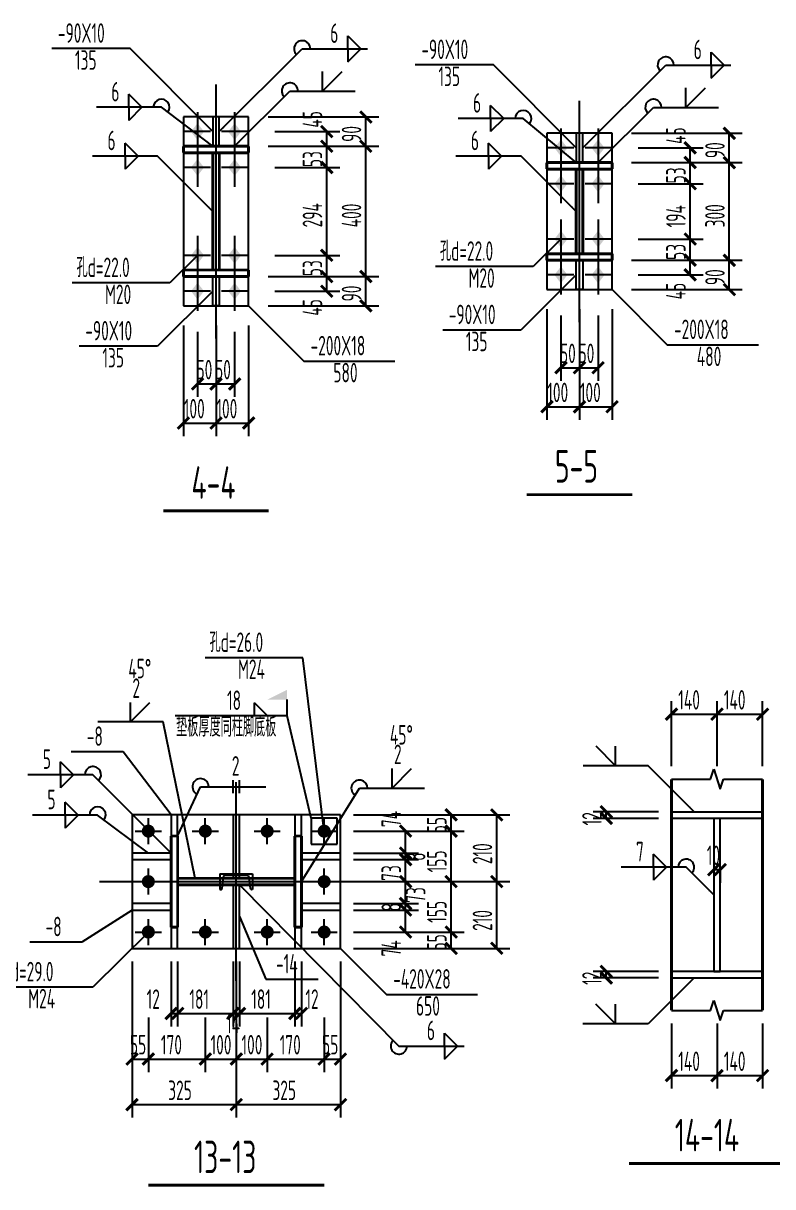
# Model space of a CAD drawing. Extents: x 8844666 to 9156203, y 1662182 to 2655606.
# Drawn here: x 8926683 to 8938191, y 1734130 to 1751998 of the extents above; entities that cross this region are included whole.
import ezdxf

# ---------------------------------------------------------------- set-up
doc = ezdxf.new("R2010")
doc.units = 0
doc.header["$LTSCALE"] = 1000
doc.header["$MEASUREMENT"] = 0
doc.linetypes.add('4', pattern=[5, 1.5, -1, 1.5, -1])
doc.linetypes.add('6', pattern=[8.75, 5, -1.25, 1.25, -1.25])
for name, color, linetype in [('10', 7, 'CONTINUOUS'), ('20', 2, 'CONTINUOUS'), ('尺寸标注', 86, 'CONTINUOUS'), ('焊缝标注', 6, 'CONTINUOUS'), ('编号标注', 253, 'CONTINUOUS'), ('螺栓孔标注', 6, 'CONTINUOUS'), ('钢板标注', 6, 'CONTINUOUS')]:
    doc.layers.add(name, color=color, linetype=linetype)
doc.styles.add('TSSD_REIN', font='atssdeng.shx', dxfattribs={"width": 0.7, "bigfont": 'atssdchn.shx'})

msp = doc.modelspace()

# ---------------------------------------------------------------- linework, layer by layer
at = {"layer": '10', "color": 7, "linetype": '6'}
for p, q in [((8929643.6, 1747158.4), (8929643.6, 1751058.4)), ((8935224.5, 1747408.4), (8935224.5, 1750808.4))]:
    msp.add_line(p, q, dxfattribs=at)
at = {"layer": '10', "color": 253}
for p, q in [((8929358.6, 1750633.4), (8929358.6, 1750033.4)), ((8929928.6, 1750633.4), (8929928.6, 1750033.4)), ((8929558.6, 1750333.4), (8929158.6, 1750333.4)), ((8930128.6, 1750333.4), (8929728.6, 1750333.4)), ((8934939.5, 1750383.4), (8934939.5, 1749783.4)), ((8935509.5, 1750383.4), (8935509.5, 1749783.4)), ((8929358.6, 1750083.4), (8929358.6, 1749483.4)), ((8929928.6, 1750083.4), (8929928.6, 1749483.4)), ((8935139.5, 1750083.4), (8934739.5, 1750083.4)), ((8935709.5, 1750083.4), (8935309.5, 1750083.4)), ((8929558.6, 1749783.4), (8929158.6, 1749783.4)), ((8930128.6, 1749783.4), (8929728.6, 1749783.4)), ((8934939.5, 1749833.4), (8934939.5, 1749233.4)), ((8935509.5, 1749833.4), (8935509.5, 1749233.4)), ((8935139.5, 1749533.4), (8934739.5, 1749533.4)), ((8935709.5, 1749533.4), (8935309.5, 1749533.4)), ((8934939.5, 1748983.4), (8934939.5, 1748383.4)), ((8935509.5, 1748983.4), (8935509.5, 1748383.4)), ((8929358.6, 1748733.4), (8929358.6, 1748133.4)), ((8929928.6, 1748733.4), (8929928.6, 1748133.4)), ((8935139.5, 1748683.4), (8934739.5, 1748683.4)), ((8935709.5, 1748683.4), (8935309.5, 1748683.4)), ((8929558.6, 1748433.4), (8929158.6, 1748433.4)), ((8930128.6, 1748433.4), (8929728.6, 1748433.4)), ((8934939.5, 1748433.4), (8934939.5, 1747833.4)), ((8935509.5, 1748433.4), (8935509.5, 1747833.4)), ((8929358.6, 1748183.4), (8929358.6, 1747583.4)), ((8929928.6, 1748183.4), (8929928.6, 1747583.4)), ((8935139.5, 1748133.4), (8934739.5, 1748133.4)), ((8935709.5, 1748133.4), (8935309.5, 1748133.4)), ((8929558.6, 1747883.4), (8929158.6, 1747883.4)), ((8930128.6, 1747883.4), (8929728.6, 1747883.4))]:
    msp.add_line(p, q, dxfattribs=at)
at = {"layer": '10'}
for p, q in [((8929953.8, 1737291.3), (8929953.8, 1740341.3)), ((8928603.8, 1739391.3), (8928603.8, 1739791.3)), ((8929478.8, 1739391.3), (8929478.8, 1739791.3)), ((8930428.8, 1739391.3), (8930428.8, 1739791.3)), ((8931303.8, 1739391.3), (8931303.8, 1739791.3)), ((8928403.8, 1739591.3), (8928803.8, 1739591.3)), ((8929278.8, 1739591.3), (8929678.8, 1739591.3)), ((8930228.8, 1739591.3), (8930628.8, 1739591.3)), ((8931103.8, 1739591.3), (8931503.8, 1739591.3)), ((8928603.8, 1738616.3), (8928603.8, 1739016.3)), ((8931303.8, 1738616.3), (8931303.8, 1739016.3)), ((8927853.8, 1738816.3), (8932053.8, 1738816.3)), ((8928403.8, 1738816.3), (8928803.8, 1738816.3)), ((8931103.8, 1738816.3), (8931503.8, 1738816.3)), ((8928603.8, 1737841.3), (8928603.8, 1738241.3)), ((8929478.8, 1737841.3), (8929478.8, 1738241.3)), ((8930428.8, 1737841.3), (8930428.8, 1738241.3)), ((8931303.8, 1737841.3), (8931303.8, 1738241.3)), ((8928403.8, 1738041.3), (8928803.8, 1738041.3)), ((8929278.8, 1738041.3), (8929678.8, 1738041.3)), ((8930228.8, 1738041.3), (8930628.8, 1738041.3)), ((8931103.8, 1738041.3), (8931503.8, 1738041.3))]:
    msp.add_line(p, q, dxfattribs=at)
at = {"layer": '10', "color": 1, "linetype": '4'}
for p, q in [((8929703.8, 1738936.3), (8929703.8, 1738696.3)), ((8929703.8, 1738936.3), (8930203.8, 1738936.3)), ((8929754.4, 1738883.5), (8929734.3, 1738709.5)), ((8930124.1, 1738909.8), (8929783.5, 1738909.8)), ((8930173.3, 1738709.5), (8930153.3, 1738883.5)), ((8930203.8, 1738936.3), (8930203.8, 1738696.3)), ((8929703.8, 1738696.3), (8929722.4, 1738696.3)), ((8930203.8, 1738696.3), (8930185.2, 1738696.3))]:
    msp.add_line(p, q, dxfattribs=at)
at = {"layer": '10', "color": 3, "const_width": 45}
for points in [[(8930143.6, 1750108.4), (8929143.6, 1750108.4)], [(8929143.6, 1750108.4), (8929143.6, 1750008.4)], [(8930143.6, 1750008.4), (8930143.6, 1750108.4)], [(8929143.6, 1750008.4), (8930143.6, 1750008.4)], [(8929593.6, 1748208.4), (8929593.6, 1750008.4)], [(8929693.6, 1748208.4), (8929693.6, 1750008.4)], [(8935724.5, 1749858.4), (8934724.5, 1749858.4)], [(8934724.5, 1749858.4), (8934724.5, 1749758.4)], [(8934724.5, 1749758.4), (8935724.5, 1749758.4)], [(8935174.5, 1748458.4), (8935174.5, 1749758.4)], [(8935274.5, 1748458.4), (8935274.5, 1749758.4)], [(8935724.5, 1749758.4), (8935724.5, 1749858.4)], [(8935724.5, 1748458.4), (8934724.5, 1748458.4)], [(8934724.5, 1748458.4), (8934724.5, 1748358.4)], [(8934724.5, 1748358.4), (8935724.5, 1748358.4)], [(8935724.5, 1748358.4), (8935724.5, 1748458.4)], [(8930143.6, 1748208.4), (8929143.6, 1748208.4)], [(8929143.6, 1748208.4), (8929143.6, 1748108.4)], [(8929143.6, 1748108.4), (8930143.6, 1748108.4)], [(8930143.6, 1748108.4), (8930143.6, 1748208.4)], [(8929053.8, 1739516.3), (8928953.8, 1739516.3)], [(8928953.8, 1739516.3), (8928953.8, 1738116.3)], [(8929053.8, 1738116.3), (8929053.8, 1739516.3)], [(8930953.8, 1739516.3), (8930853.8, 1739516.3)], [(8930853.8, 1739516.3), (8930853.8, 1738116.3)], [(8930953.8, 1738116.3), (8930953.8, 1739516.3)], [(8929053.8, 1738866.3), (8930853.8, 1738866.3)], [(8929053.8, 1738766.3), (8930853.8, 1738766.3)], [(8928953.8, 1738116.3), (8929053.8, 1738116.3)], [(8930853.8, 1738116.3), (8930953.8, 1738116.3)]]:
    msp.add_lwpolyline(points, dxfattribs=at)
at = {"layer": '10', "const_width": 45}
for points in [[(8934414.5, 1744758.4), (8936034.5, 1744758.4)], [(8928833.6, 1744508.4), (8930453.6, 1744508.4)], [(8935985.8, 1734487.4), (8938685.8, 1734487.4)], [(8928603.8, 1734153), (8931303.8, 1734153)]]:
    msp.add_lwpolyline(points, dxfattribs=at)
at = {"layer": '10', "const_width": 100}
for points in [[(8928653.8, 1739591.3, 1), (8928553.8, 1739591.3, 1), (8928653.8, 1739591.3, 1)], [(8929528.8, 1739591.3, 1), (8929428.8, 1739591.3, 1), (8929528.8, 1739591.3, 1)], [(8930478.8, 1739591.3, 1), (8930378.8, 1739591.3, 1), (8930478.8, 1739591.3, 1)], [(8931353.8, 1739591.3, 1), (8931253.8, 1739591.3, 1), (8931353.8, 1739591.3, 1)], [(8928653.8, 1738816.3, 1), (8928553.8, 1738816.3, 1), (8928653.8, 1738816.3, 1)], [(8931353.8, 1738816.3, 1), (8931253.8, 1738816.3, 1), (8931353.8, 1738816.3, 1)], [(8928653.8, 1738041.3, 1), (8928553.8, 1738041.3, 1), (8928653.8, 1738041.3, 1)], [(8929528.8, 1738041.3, 1), (8929428.8, 1738041.3, 1), (8929528.8, 1738041.3, 1)], [(8930478.8, 1738041.3, 1), (8930378.8, 1738041.3, 1), (8930478.8, 1738041.3, 1)], [(8931353.8, 1738041.3, 1), (8931253.8, 1738041.3, 1), (8931353.8, 1738041.3, 1)]]:
    msp.add_lwpolyline(points, format="xyb", dxfattribs=at)
at = {"layer": '10'}
for centre, radius, start, end in [((8929785.4, 1738878.5), 31.4, 93.4084, 170.88102), ((8930122.3, 1738878.5), 31.4, 9.11901, 86.5916), ((8929723.1, 1738707.6), 11.3, 266.23474, 9.47566), ((8930184.5, 1738707.6), 11.3, 170.52434, 273.76527)]:
    msp.add_arc(centre, radius, start, end, dxfattribs=at)
for points in [[(8929358.6, 1750463.4), (8929258.6, 1750333.4), (8929458.6, 1750333.4), (8929358.6, 1750203.4)], [(8929928.6, 1750463.4), (8929828.6, 1750333.4), (8930028.6, 1750333.4), (8929928.6, 1750203.4)], [(8934939.5, 1750213.4), (8934839.5, 1750083.4), (8935039.5, 1750083.4), (8934939.5, 1749953.4)], [(8935509.5, 1750213.4), (8935409.5, 1750083.4), (8935609.5, 1750083.4), (8935509.5, 1749953.4)], [(8929358.6, 1749913.4), (8929258.6, 1749783.4), (8929458.6, 1749783.4), (8929358.6, 1749653.4)], [(8929928.6, 1749913.4), (8929828.6, 1749783.4), (8930028.6, 1749783.4), (8929928.6, 1749653.4)], [(8934939.5, 1749663.4), (8934839.5, 1749533.4), (8935039.5, 1749533.4), (8934939.5, 1749403.4)], [(8935509.5, 1749663.4), (8935409.5, 1749533.4), (8935609.5, 1749533.4), (8935509.5, 1749403.4)], [(8934939.5, 1748813.4), (8934839.5, 1748683.4), (8935039.5, 1748683.4), (8934939.5, 1748553.4)], [(8935509.5, 1748813.4), (8935409.5, 1748683.4), (8935609.5, 1748683.4), (8935509.5, 1748553.4)], [(8929358.6, 1748563.4), (8929258.6, 1748433.4), (8929458.6, 1748433.4), (8929358.6, 1748303.4)], [(8929928.6, 1748563.4), (8929828.6, 1748433.4), (8930028.6, 1748433.4), (8929928.6, 1748303.4)], [(8934939.5, 1748263.4), (8934839.5, 1748133.4), (8935039.5, 1748133.4), (8934939.5, 1748003.4)], [(8935509.5, 1748263.4), (8935409.5, 1748133.4), (8935609.5, 1748133.4), (8935509.5, 1748003.4)], [(8929358.6, 1748013.4), (8929258.6, 1747883.4), (8929458.6, 1747883.4), (8929358.6, 1747753.4)], [(8929928.6, 1748013.4), (8929828.6, 1747883.4), (8930028.6, 1747883.4), (8929928.6, 1747753.4)]]:
    msp.add_solid(points, dxfattribs=at)
at = {"layer": '20'}
for points in [[(8930143.6, 1750558.4), (8929143.6, 1750558.4)], [(8929143.6, 1750558.4), (8929143.6, 1747658.4)], [(8929693.6, 1750558.4), (8929593.6, 1750558.4)], [(8929593.6, 1750558.4), (8929593.6, 1750108.4)], [(8929693.6, 1750108.4), (8929693.6, 1750558.4)], [(8930143.6, 1747658.4), (8930143.6, 1750558.4)], [(8935724.5, 1750308.4), (8934724.5, 1750308.4)], [(8934724.5, 1750308.4), (8934724.5, 1747908.4)], [(8935274.5, 1750308.4), (8935174.5, 1750308.4)], [(8935174.5, 1750308.4), (8935174.5, 1749858.4)], [(8935274.5, 1749858.4), (8935274.5, 1750308.4)], [(8935724.5, 1747908.4), (8935724.5, 1750308.4)], [(8929593.6, 1750108.4), (8929693.6, 1750108.4)], [(8935174.5, 1749858.4), (8935274.5, 1749858.4)], [(8935174.5, 1748358.4), (8935274.5, 1748358.4)], [(8935174.5, 1747908.4), (8935174.5, 1748358.4)], [(8935274.5, 1748358.4), (8935274.5, 1747908.4)], [(8929593.6, 1748108.4), (8929693.6, 1748108.4)], [(8929593.6, 1747658.4), (8929593.6, 1748108.4)], [(8929693.6, 1748108.4), (8929693.6, 1747658.4)], [(8934724.5, 1747908.4), (8935724.5, 1747908.4)], [(8935274.5, 1747908.4), (8935174.5, 1747908.4)], [(8929143.6, 1747658.4), (8930143.6, 1747658.4)], [(8929693.6, 1747658.4), (8929593.6, 1747658.4)], [(8931553.8, 1739841.3), (8928353.8, 1739841.3)], [(8928353.8, 1739841.3), (8928353.8, 1737791.3)], [(8929053.8, 1739841.3), (8928953.8, 1739841.3)], [(8928953.8, 1739841.3), (8928953.8, 1739516.3)], [(8929053.8, 1739516.3), (8929053.8, 1739841.3)], [(8930003.8, 1739841.3), (8929903.8, 1739841.3)], [(8929903.8, 1739841.3), (8929903.8, 1738866.3)], [(8930003.8, 1738866.3), (8930003.8, 1739841.3)], [(8930953.8, 1739841.3), (8930853.8, 1739841.3)], [(8930853.8, 1739841.3), (8930853.8, 1739516.3)], [(8930953.8, 1739516.3), (8930953.8, 1739841.3)], [(8931503.8, 1739791.3), (8931103.8, 1739791.3)], [(8931103.8, 1739791.3), (8931103.8, 1739391.3)], [(8931503.8, 1739391.3), (8931503.8, 1739791.3)], [(8931553.8, 1737791.3), (8931553.8, 1739841.3)], [(8928953.8, 1739516.3), (8929053.8, 1739516.3)], [(8930853.8, 1739516.3), (8930953.8, 1739516.3)], [(8931103.8, 1739391.3), (8931503.8, 1739391.3)], [(8928953.8, 1739253.8), (8928353.8, 1739253.8)], [(8928353.8, 1739253.8), (8928353.8, 1739153.8)], [(8928953.8, 1739153.8), (8928953.8, 1739253.8)], [(8931553.8, 1739253.8), (8930953.8, 1739253.8)], [(8930953.8, 1739253.8), (8930953.8, 1739153.8)], [(8931553.8, 1739153.8), (8931553.8, 1739253.8)], [(8928353.8, 1739153.8), (8928953.8, 1739153.8)], [(8930953.8, 1739153.8), (8931553.8, 1739153.8)], [(8929903.8, 1738866.3), (8930003.8, 1738866.3)], [(8930003.8, 1738766.3), (8929903.8, 1738766.3)], [(8929903.8, 1738766.3), (8929903.8, 1737791.3)], [(8930003.8, 1737791.3), (8930003.8, 1738766.3)], [(8928953.8, 1738478.8), (8928353.8, 1738478.8)], [(8928353.8, 1738478.8), (8928353.8, 1738378.8)], [(8928953.8, 1738378.8), (8928953.8, 1738478.8)], [(8931553.8, 1738478.8), (8930953.8, 1738478.8)], [(8930953.8, 1738478.8), (8930953.8, 1738378.8)], [(8931553.8, 1738378.8), (8931553.8, 1738478.8)], [(8928353.8, 1738378.8), (8928953.8, 1738378.8)], [(8930953.8, 1738378.8), (8931553.8, 1738378.8)], [(8929053.8, 1738116.3), (8928953.8, 1738116.3)], [(8928953.8, 1738116.3), (8928953.8, 1737791.3)], [(8929053.8, 1737791.3), (8929053.8, 1738116.3)], [(8930953.8, 1738116.3), (8930853.8, 1738116.3)], [(8930853.8, 1738116.3), (8930853.8, 1737791.3)], [(8930953.8, 1737791.3), (8930953.8, 1738116.3)], [(8928353.8, 1737791.3), (8931553.8, 1737791.3)], [(8928953.8, 1737791.3), (8929053.8, 1737791.3)], [(8929903.8, 1737791.3), (8930003.8, 1737791.3)], [(8930853.8, 1737791.3), (8930953.8, 1737791.3)]]:
    msp.add_lwpolyline(points, dxfattribs=at)
at = {"layer": '尺寸标注'}
for p, q in [((8930443.6, 1750558.4), (8932143.6, 1750558.4)), ((8931943.6, 1750108.4), (8931943.6, 1750558.4)), ((8930543.6, 1750333.4), (8931543.6, 1750333.4)), ((8931343.6, 1750108.4), (8931343.6, 1750333.4)), ((8936024.5, 1750308.4), (8937724.5, 1750308.4)), ((8937524.5, 1749858.4), (8937524.5, 1750308.4)), ((8930443.6, 1750108.4), (8932143.6, 1750108.4)), ((8930443.6, 1750108.4), (8932143.6, 1750108.4)), ((8930543.6, 1750108.4), (8931543.6, 1750108.4)), ((8930543.6, 1750108.4), (8931543.6, 1750108.4)), ((8931343.6, 1749783.4), (8931343.6, 1750108.4)), ((8931943.6, 1748108.4), (8931943.6, 1750108.4)), ((8936124.5, 1750083.4), (8937124.5, 1750083.4)), ((8936924.5, 1749858.4), (8936924.5, 1750083.4)), ((8930543.6, 1749783.4), (8931543.6, 1749783.4)), ((8930543.6, 1749783.4), (8931543.6, 1749783.4)), ((8931343.6, 1748433.4), (8931343.6, 1749783.4)), ((8936024.5, 1749858.4), (8937724.5, 1749858.4)), ((8936024.5, 1749858.4), (8937724.5, 1749858.4)), ((8936124.5, 1749858.4), (8937124.5, 1749858.4)), ((8936124.5, 1749858.4), (8937124.5, 1749858.4)), ((8936924.5, 1749533.4), (8936924.5, 1749858.4)), ((8937524.5, 1748358.4), (8937524.5, 1749858.4)), ((8936124.5, 1749533.4), (8937124.5, 1749533.4)), ((8936124.5, 1749533.4), (8937124.5, 1749533.4)), ((8936924.5, 1748683.4), (8936924.5, 1749533.4)), ((8936124.5, 1748683.4), (8937124.5, 1748683.4)), ((8936124.5, 1748683.4), (8937124.5, 1748683.4)), ((8936924.5, 1748358.4), (8936924.5, 1748683.4)), ((8930543.6, 1748433.4), (8931543.6, 1748433.4)), ((8930543.6, 1748433.4), (8931543.6, 1748433.4)), ((8931343.6, 1748108.4), (8931343.6, 1748433.4)), ((8936024.5, 1748358.4), (8937724.5, 1748358.4)), ((8936024.5, 1748358.4), (8937724.5, 1748358.4)), ((8936124.5, 1748358.4), (8937124.5, 1748358.4)), ((8936124.5, 1748358.4), (8937124.5, 1748358.4)), ((8936924.5, 1748133.4), (8936924.5, 1748358.4)), ((8937524.5, 1747908.4), (8937524.5, 1748358.4)), ((8936124.5, 1748133.4), (8937124.5, 1748133.4)), ((8930443.6, 1748108.4), (8932143.6, 1748108.4)), ((8930443.6, 1748108.4), (8932143.6, 1748108.4)), ((8930543.6, 1748108.4), (8931543.6, 1748108.4)), ((8930543.6, 1748108.4), (8931543.6, 1748108.4)), ((8931343.6, 1747883.4), (8931343.6, 1748108.4)), ((8931943.6, 1747658.4), (8931943.6, 1748108.4)), ((8930543.6, 1747883.4), (8931543.6, 1747883.4)), ((8936024.5, 1747908.4), (8937724.5, 1747908.4)), ((8930443.6, 1747658.4), (8932143.6, 1747658.4)), ((8934724.5, 1747608.4), (8934724.5, 1745908.4)), ((8935224.5, 1747608.4), (8935224.5, 1745908.4)), ((8935224.5, 1747608.4), (8935224.5, 1745908.4)), ((8935724.5, 1747608.4), (8935724.5, 1745908.4)), ((8934939.5, 1747508.4), (8934939.5, 1746508.4)), ((8935224.5, 1747508.4), (8935224.5, 1746508.4)), ((8935224.5, 1747508.4), (8935224.5, 1746508.4)), ((8935509.5, 1747508.4), (8935509.5, 1746508.4)), ((8929143.6, 1747358.4), (8929143.6, 1745658.4)), ((8929358.6, 1747258.4), (8929358.6, 1746258.4)), ((8929643.6, 1747358.4), (8929643.6, 1745658.4)), ((8929643.6, 1747358.4), (8929643.6, 1745658.4)), ((8929643.6, 1747258.4), (8929643.6, 1746258.4)), ((8929643.6, 1747258.4), (8929643.6, 1746258.4)), ((8929928.6, 1747258.4), (8929928.6, 1746258.4)), ((8930143.6, 1747358.4), (8930143.6, 1745658.4)), ((8934939.5, 1746708.4), (8935224.5, 1746708.4)), ((8935224.5, 1746708.4), (8935509.5, 1746708.4)), ((8929358.6, 1746458.4), (8929643.6, 1746458.4)), ((8929643.6, 1746458.4), (8929928.6, 1746458.4)), ((8934724.5, 1746108.4), (8935224.5, 1746108.4)), ((8935224.5, 1746108.4), (8935724.5, 1746108.4)), ((8929143.6, 1745858.4), (8929643.6, 1745858.4)), ((8929643.6, 1745858.4), (8930143.6, 1745858.4)), ((8936635.8, 1740587.4), (8936635.8, 1741587.4)), ((8937335.8, 1740587.4), (8937335.8, 1741587.4)), ((8937335.8, 1740587.4), (8937335.8, 1741587.4)), ((8938035.8, 1740587.4), (8938035.8, 1741587.4)), ((8936635.8, 1741387.4), (8937335.8, 1741387.4)), ((8937335.8, 1741387.4), (8938035.8, 1741387.4)), ((8937235.8, 1740387.4), (8937285.8, 1740541.3)), ((8937285.8, 1740541.3), (8937385.6, 1740234.6)), ((8936635.8, 1740387.4), (8937235.8, 1740387.4)), ((8937385.6, 1740234.6), (8937435.8, 1740388.4)), ((8937435.8, 1740388.4), (8938035.8, 1740387.4)), ((8931753.8, 1739841.3), (8933453.8, 1739841.3)), ((8931753.8, 1739841.3), (8934153.8, 1739841.3)), ((8933253.8, 1739591.3), (8933253.8, 1739841.3)), ((8933953.8, 1738816.3), (8933953.8, 1739841.3)), ((8936435.8, 1739887.4), (8935435.8, 1739887.4)), ((8936435.8, 1739787.4), (8935435.8, 1739787.4)), ((8935635.8, 1739787.4), (8935635.8, 1739887.4)), ((8931753.8, 1739591.3), (8932753.8, 1739591.3)), ((8931753.8, 1739591.3), (8933453.8, 1739591.3)), ((8931753.8, 1739591.3), (8933453.8, 1739591.3)), ((8932553.8, 1739253.8), (8932553.8, 1739591.3)), ((8933253.8, 1738816.3), (8933253.8, 1739591.3)), ((8931753.8, 1739253.8), (8932753.8, 1739253.8)), ((8931753.8, 1739253.8), (8932753.8, 1739253.8)), ((8932553.8, 1739153.8), (8932553.8, 1739253.8)), ((8931753.8, 1739153.8), (8932753.8, 1739153.8)), ((8931753.8, 1739153.8), (8932753.8, 1739153.8)), ((8932553.8, 1738816.3), (8932553.8, 1739153.8)), ((8937285.8, 1739009.9), (8937285.8, 1738799.9)), ((8937285.8, 1738999.9), (8937385.8, 1738999.9)), ((8937385.8, 1739009.9), (8937385.8, 1738799.9)), ((8931753.8, 1738816.3), (8932753.8, 1738816.3)), ((8931753.8, 1738816.3), (8932753.8, 1738816.3)), ((8931753.8, 1738816.3), (8933453.8, 1738816.3)), ((8931753.8, 1738816.3), (8933453.8, 1738816.3)), ((8931753.8, 1738816.3), (8934153.8, 1738816.3)), ((8931753.8, 1738816.3), (8934153.8, 1738816.3)), ((8932553.8, 1738478.8), (8932553.8, 1738816.3)), ((8933253.8, 1738041.3), (8933253.8, 1738816.3)), ((8933953.8, 1737791.3), (8933953.8, 1738816.3)), ((8931753.8, 1738478.8), (8932753.8, 1738478.8)), ((8931753.8, 1738478.8), (8932753.8, 1738478.8)), ((8932553.8, 1738378.8), (8932553.8, 1738478.8)), ((8931753.8, 1738378.8), (8932753.8, 1738378.8)), ((8931753.8, 1738378.8), (8932753.8, 1738378.8)), ((8932553.8, 1738041.3), (8932553.8, 1738378.8)), ((8931753.8, 1738041.3), (8932753.8, 1738041.3)), ((8931753.8, 1738041.3), (8933453.8, 1738041.3)), ((8931753.8, 1738041.3), (8933453.8, 1738041.3)), ((8933253.8, 1737791.3), (8933253.8, 1738041.3)), ((8931753.8, 1737791.3), (8933453.8, 1737791.3)), ((8931753.8, 1737791.3), (8934153.8, 1737791.3)), ((8928353.8, 1737591.3), (8928353.8, 1735191.3)), ((8928953.8, 1737591.3), (8928953.8, 1736591.3)), ((8929053.8, 1737591.3), (8929053.8, 1736591.3)), ((8929053.8, 1737591.3), (8929053.8, 1736591.3)), ((8929903.8, 1737591.3), (8929903.8, 1736591.3)), ((8929903.8, 1737591.3), (8929903.8, 1736591.3)), ((8929953.8, 1737591.3), (8929953.8, 1735191.3)), ((8929953.8, 1737591.3), (8929953.8, 1735191.3)), ((8930003.8, 1737591.3), (8930003.8, 1736591.3)), ((8930003.8, 1737591.3), (8930003.8, 1736591.3)), ((8930853.8, 1737591.3), (8930853.8, 1736591.3)), ((8930853.8, 1737591.3), (8930853.8, 1736591.3)), ((8930953.8, 1737591.3), (8930953.8, 1736591.3)), ((8931553.8, 1737591.3), (8931553.8, 1735191.3)), ((8936435.8, 1737437.4), (8935435.8, 1737437.4)), ((8935635.8, 1737337.4), (8935635.8, 1737437.4)), ((8936435.8, 1737337.4), (8935435.8, 1737337.4)), ((8937235.8, 1736837.4), (8937285.8, 1736991.3)), ((8937285.8, 1736991.3), (8937385.6, 1736684.6)), ((8928353.8, 1736731.3), (8928353.8, 1735891.3)), ((8928603.8, 1736731.3), (8928603.8, 1735891.3)), ((8928603.8, 1736731.3), (8928603.8, 1735891.3)), ((8928953.8, 1736791.3), (8929053.8, 1736791.3)), ((8929053.8, 1736791.3), (8929903.8, 1736791.3)), ((8929478.8, 1736731.3), (8929478.8, 1735891.3)), ((8929478.8, 1736731.3), (8929478.8, 1735891.3)), ((8929903.8, 1736791.3), (8930003.8, 1736791.3)), ((8929953.8, 1736731.3), (8929953.8, 1735891.3)), ((8929953.8, 1736731.3), (8929953.8, 1735891.3)), ((8930003.8, 1736791.3), (8930853.8, 1736791.3)), ((8930428.8, 1736731.3), (8930428.8, 1735891.3)), ((8930428.8, 1736731.3), (8930428.8, 1735891.3)), ((8930853.8, 1736791.3), (8930953.8, 1736791.3)), ((8931303.8, 1736731.3), (8931303.8, 1735891.3)), ((8931303.8, 1736731.3), (8931303.8, 1735891.3)), ((8931553.8, 1736731.3), (8931553.8, 1735891.3)), ((8936635.8, 1736837.4), (8937235.8, 1736837.4)), ((8937385.6, 1736684.6), (8937435.8, 1736838.4)), ((8937435.8, 1736838.4), (8938035.8, 1736837.4)), ((8936635.8, 1736637.4), (8936635.8, 1735637.4)), ((8937335.8, 1736637.4), (8937335.8, 1735637.4)), ((8937335.8, 1736637.4), (8937335.8, 1735637.4)), ((8938035.8, 1736637.4), (8938035.8, 1735637.4)), ((8928353.8, 1736091.3), (8928603.8, 1736091.3)), ((8928603.8, 1736091.3), (8929478.8, 1736091.3)), ((8929478.8, 1736091.3), (8929953.8, 1736091.3)), ((8929953.8, 1736091.3), (8930428.8, 1736091.3)), ((8930428.8, 1736091.3), (8931303.8, 1736091.3)), ((8931303.8, 1736091.3), (8931553.8, 1736091.3)), ((8936635.8, 1735837.4), (8937335.8, 1735837.4)), ((8937335.8, 1735837.4), (8938035.8, 1735837.4)), ((8928353.8, 1735391.3), (8929953.8, 1735391.3)), ((8929953.8, 1735391.3), (8931553.8, 1735391.3))]:
    msp.add_line(p, q, dxfattribs=at)
at = {"layer": '尺寸标注', "const_width": 45}
for points in [[(8931855.2, 1750646.7), (8932031.9, 1750470)], [(8931255.2, 1750421.7), (8931431.9, 1750245)], [(8937436.1, 1750396.7), (8937612.9, 1750220)], [(8931255.2, 1750196.7), (8931431.9, 1750020)], [(8931255.2, 1750196.7), (8931431.9, 1750020)], [(8931855.2, 1750196.7), (8932031.9, 1750020)], [(8931855.2, 1750196.7), (8932031.9, 1750020)], [(8936836.1, 1750171.7), (8937012.9, 1749995)], [(8936836.1, 1749946.7), (8937012.9, 1749770)], [(8936836.1, 1749946.7), (8937012.9, 1749770)], [(8937436.1, 1749946.7), (8937612.9, 1749770)], [(8937436.1, 1749946.7), (8937612.9, 1749770)], [(8931255.2, 1749871.7), (8931431.9, 1749695)], [(8931255.2, 1749871.7), (8931431.9, 1749695)], [(8936836.1, 1749621.7), (8937012.9, 1749445)], [(8936836.1, 1749621.7), (8937012.9, 1749445)], [(8936836.1, 1748771.7), (8937012.9, 1748595)], [(8936836.1, 1748771.7), (8937012.9, 1748595)], [(8931255.2, 1748521.7), (8931431.9, 1748345)], [(8931255.2, 1748521.7), (8931431.9, 1748345)], [(8936836.1, 1748446.7), (8937012.9, 1748270)], [(8936836.1, 1748446.7), (8937012.9, 1748270)], [(8937436.1, 1748446.7), (8937612.9, 1748270)], [(8937436.1, 1748446.7), (8937612.9, 1748270)], [(8931255.2, 1748196.7), (8931431.9, 1748020)], [(8931255.2, 1748196.7), (8931431.9, 1748020)], [(8931855.2, 1748196.7), (8932031.9, 1748020)], [(8931855.2, 1748196.7), (8932031.9, 1748020)], [(8936836.1, 1748221.7), (8937012.9, 1748045)], [(8931255.2, 1747971.7), (8931431.9, 1747795)], [(8937436.1, 1747996.7), (8937612.9, 1747820)], [(8931855.2, 1747746.7), (8932031.9, 1747570)], [(8934851.1, 1746620), (8935027.9, 1746796.7)], [(8935136.1, 1746620), (8935312.9, 1746796.7)], [(8935136.1, 1746620), (8935312.9, 1746796.7)], [(8935421.1, 1746620), (8935597.9, 1746796.7)], [(8929270.2, 1746370), (8929446.9, 1746546.7)], [(8929555.2, 1746370), (8929731.9, 1746546.7)], [(8929555.2, 1746370), (8929731.9, 1746546.7)], [(8929840.2, 1746370), (8930016.9, 1746546.7)], [(8934636.1, 1746020), (8934812.9, 1746196.7)], [(8935136.1, 1746020), (8935312.9, 1746196.7)], [(8935136.1, 1746020), (8935312.9, 1746196.7)], [(8935636.1, 1746020), (8935812.9, 1746196.7)], [(8929055.2, 1745770), (8929231.9, 1745946.7)], [(8929555.2, 1745770), (8929731.9, 1745946.7)], [(8929555.2, 1745770), (8929731.9, 1745946.7)], [(8930055.2, 1745770), (8930231.9, 1745946.7)], [(8936547.4, 1741299), (8936724.2, 1741475.8)], [(8937247.4, 1741299), (8937424.2, 1741475.8)], [(8937247.4, 1741299), (8937424.2, 1741475.8)], [(8937947.4, 1741299), (8938124.2, 1741475.8)], [(8933165.4, 1739929.7), (8933342.2, 1739752.9)], [(8933865.4, 1739929.7), (8934042.2, 1739752.9)], [(8935547.4, 1739975.8), (8935724.2, 1739799)], [(8935547.4, 1739875.8), (8935724.2, 1739699)], [(8932465.4, 1739679.7), (8932642.2, 1739502.9)], [(8933165.4, 1739679.7), (8933342.2, 1739502.9)], [(8933165.4, 1739679.7), (8933342.2, 1739502.9)], [(8932465.4, 1739342.2), (8932642.2, 1739165.4)], [(8932465.4, 1739342.2), (8932642.2, 1739165.4)], [(8932465.4, 1739242.2), (8932642.2, 1739065.4)], [(8932465.4, 1739242.2), (8932642.2, 1739065.4)], [(8937197.4, 1738911.5), (8937374.2, 1739088.3)], [(8937297.4, 1738911.5), (8937474.2, 1739088.3)], [(8932465.4, 1738904.7), (8932642.2, 1738727.9)], [(8932465.4, 1738904.7), (8932642.2, 1738727.9)], [(8933165.4, 1738904.7), (8933342.2, 1738727.9)], [(8933165.4, 1738904.7), (8933342.2, 1738727.9)], [(8933865.4, 1738904.7), (8934042.2, 1738727.9)], [(8933865.4, 1738904.7), (8934042.2, 1738727.9)], [(8932465.4, 1738567.2), (8932642.2, 1738390.4)], [(8932465.4, 1738567.2), (8932642.2, 1738390.4)], [(8932465.4, 1738467.2), (8932642.2, 1738290.4)], [(8932465.4, 1738467.2), (8932642.2, 1738290.4)], [(8932465.4, 1738129.7), (8932642.2, 1737952.9)], [(8933165.4, 1738129.7), (8933342.2, 1737952.9)], [(8933165.4, 1738129.7), (8933342.2, 1737952.9)], [(8933165.4, 1737879.7), (8933342.2, 1737702.9)], [(8933865.4, 1737879.7), (8934042.2, 1737702.9)], [(8935547.4, 1737525.8), (8935724.2, 1737349)], [(8935547.4, 1737425.8), (8935724.2, 1737249)], [(8928865.4, 1736702.9), (8929042.2, 1736879.7)], [(8928965.4, 1736702.9), (8929142.2, 1736879.7)], [(8928965.4, 1736702.9), (8929142.2, 1736879.7)], [(8929815.4, 1736702.9), (8929992.2, 1736879.7)], [(8929815.4, 1736702.9), (8929992.2, 1736879.7)], [(8929915.4, 1736702.9), (8930092.2, 1736879.7)], [(8929915.4, 1736702.9), (8930092.2, 1736879.7)], [(8930765.4, 1736702.9), (8930942.2, 1736879.7)], [(8930765.4, 1736702.9), (8930942.2, 1736879.7)], [(8930865.4, 1736702.9), (8931042.2, 1736879.7)], [(8928265.4, 1736002.9), (8928442.2, 1736179.7)], [(8928515.4, 1736002.9), (8928692.2, 1736179.7)], [(8928515.4, 1736002.9), (8928692.2, 1736179.7)], [(8929390.4, 1736002.9), (8929567.2, 1736179.7)], [(8929390.4, 1736002.9), (8929567.2, 1736179.7)], [(8929865.4, 1736002.9), (8930042.2, 1736179.7)], [(8929865.4, 1736002.9), (8930042.2, 1736179.7)], [(8930340.4, 1736002.9), (8930517.2, 1736179.7)], [(8930340.4, 1736002.9), (8930517.2, 1736179.7)], [(8931215.4, 1736002.9), (8931392.2, 1736179.7)], [(8931215.4, 1736002.9), (8931392.2, 1736179.7)], [(8931465.4, 1736002.9), (8931642.2, 1736179.7)], [(8936547.4, 1735749), (8936724.2, 1735925.8)], [(8937247.4, 1735749), (8937424.2, 1735925.8)], [(8937247.4, 1735749), (8937424.2, 1735925.8)], [(8937947.4, 1735749), (8938124.2, 1735925.8)], [(8928265.4, 1735302.9), (8928442.2, 1735479.7)], [(8929865.4, 1735302.9), (8930042.2, 1735479.7)], [(8929865.4, 1735302.9), (8930042.2, 1735479.7)], [(8931465.4, 1735302.9), (8931642.2, 1735479.7)]]:
    msp.add_lwpolyline(points, dxfattribs=at)
at = {"layer": '尺寸标注', "color": 3, "const_width": 45}
for points in [[(8936635.8, 1736837.4), (8936635.8, 1740387.4)], [(8938035.8, 1736837.4), (8938035.8, 1740387.4)]]:
    msp.add_lwpolyline(points, dxfattribs=at)
at = {"layer": '焊缝标注'}
for p, q in [((8931666.9, 1751805.6), (8931866.9, 1751605.6)), ((8931666.9, 1751605.6), (8931666.9, 1751805.6)), ((8929693.6, 1750333.4), (8930966.9, 1751605.6)), ((8930966.9, 1751605.6), (8931966.9, 1751605.6)), ((8931666.9, 1751405.6), (8931866.9, 1751605.6)), ((8931666.9, 1751605.6), (8931666.9, 1751405.6)), ((8937247.8, 1751555.6), (8937447.8, 1751355.6)), ((8937247.8, 1751355.6), (8937247.8, 1751555.6)), ((8935274.5, 1750083.4), (8936547.8, 1751355.6)), ((8936547.8, 1751355.6), (8937547.8, 1751355.6)), ((8937247.8, 1751155.6), (8937447.8, 1751355.6)), ((8937247.8, 1751355.6), (8937247.8, 1751155.6)), ((8931277.4, 1750956.5), (8931277.4, 1751256.5)), ((8931277.4, 1750956.5), (8931577.4, 1751256.5)), ((8936858.3, 1750706.5), (8936858.3, 1751006.5)), ((8936858.3, 1750706.5), (8937158.3, 1751006.5)), ((8928505.2, 1750706.8), (8928305.2, 1750906.8)), ((8928305.2, 1750706.8), (8928305.2, 1750906.8)), ((8929928.6, 1750108.4), (8930777.4, 1750956.5)), ((8930777.4, 1750956.5), (8931777.4, 1750956.5)), ((8928805.2, 1750706.8), (8927805.2, 1750706.8)), ((8928505.2, 1750706.8), (8928305.2, 1750506.8)), ((8928305.2, 1750706.8), (8928305.2, 1750506.8)), ((8929593.6, 1750108.4), (8928805.2, 1750706.8)), ((8934060, 1750534.9), (8933860, 1750734.9)), ((8933860, 1750534.9), (8933860, 1750734.9)), ((8935509.5, 1749858.4), (8936358.3, 1750706.5)), ((8936358.3, 1750706.5), (8937358.3, 1750706.5)), ((8934360, 1750534.9), (8933360, 1750534.9)), ((8934060, 1750534.9), (8933860, 1750334.9)), ((8933860, 1750534.9), (8933860, 1750334.9)), ((8935174.5, 1749858.4), (8934360, 1750534.9)), ((8928446, 1749957.9), (8928246, 1750157.9)), ((8928246, 1749957.9), (8928246, 1750157.9)), ((8934027, 1749957.9), (8933827, 1750157.9)), ((8933827, 1749957.9), (8933827, 1750157.9)), ((8928746, 1749957.9), (8927746, 1749957.9)), ((8928446, 1749957.9), (8928246, 1749757.9)), ((8928246, 1749957.9), (8928246, 1749757.9)), ((8929593.6, 1749108.4), (8928746, 1749957.9)), ((8934327, 1749957.9), (8933327, 1749957.9)), ((8934027, 1749957.9), (8933827, 1749757.9)), ((8933827, 1749957.9), (8933827, 1749757.9)), ((8935174.5, 1749108.4), (8934327, 1749957.9)), ((8928329, 1741267.9), (8928329, 1741567.9)), ((8928329, 1741267.9), (8928629, 1741567.9)), ((8930434.3, 1741361.5), (8930234.3, 1741561.5)), ((8930234.3, 1741361.5), (8930234.3, 1741561.5)), ((8930734.3, 1741361.5), (8930734.3, 1741611.5)), ((8930734.3, 1741361.5), (8929013.5, 1741361.5)), ((8931103.8, 1739791.3), (8930734.3, 1741361.5)), ((8928829, 1741267.9), (8927829, 1741267.9)), ((8929323.8, 1738866.3), (8928829, 1741267.9)), ((8935779.5, 1740595.4), (8935479.5, 1740895.4)), ((8935779.5, 1740595.4), (8935779.5, 1740895.4)), ((8927453.2, 1740457.3), (8927253.2, 1740657.3)), ((8927253.2, 1740457.3), (8927253.2, 1740657.3)), ((8927753.2, 1740457.3), (8926753.2, 1740457.3)), ((8927453.2, 1740457.3), (8927253.2, 1740257.3)), ((8927253.2, 1740457.3), (8927253.2, 1740257.3)), ((8928953.8, 1739253.8), (8927753.2, 1740457.3)), ((8932345.3, 1740250.7), (8932345.3, 1740550.7)), ((8932345.3, 1740250.7), (8932645.3, 1740550.7)), ((8936279.5, 1740595.4), (8935279.5, 1740595.4)), ((8936985.8, 1739887.4), (8936279.5, 1740595.4)), ((8929053.8, 1739516.3), (8929405.6, 1740273.3)), ((8929405.6, 1740273.3), (8930405.6, 1740273.3)), ((8929905.6, 1740173.3), (8929905.6, 1740373.3)), ((8930005.6, 1740173.3), (8930005.6, 1740373.3)), ((8930953.8, 1738816.3), (8931845.3, 1740250.7)), ((8931845.3, 1740250.7), (8932845.3, 1740250.7)), ((8927524.1, 1739838.3), (8927324.1, 1740038.3)), ((8927324.1, 1739838.3), (8927324.1, 1740038.3)), ((8927824.1, 1739838.3), (8926824.1, 1739838.3)), ((8927524.1, 1739838.3), (8927324.1, 1739638.3)), ((8927324.1, 1739838.3), (8927324.1, 1739638.3)), ((8928603.8, 1739253.8), (8927824.1, 1739838.3)), ((8936562, 1739037.2), (8936362, 1739237.2)), ((8936362, 1739037.2), (8936362, 1739237.2)), ((8936862, 1739037.2), (8935862, 1739037.2)), ((8936562, 1739037.2), (8936362, 1738837.2)), ((8936362, 1739037.2), (8936362, 1738837.2)), ((8937285.8, 1738612.4), (8936862, 1739037.2)), ((8930003.8, 1738766.3), (8932451.5, 1736291.1)), ((8936985.8, 1737337.4), (8936277.3, 1736631.7)), ((8935777.3, 1736631.7), (8935477.3, 1736931.7)), ((8935777.3, 1736631.7), (8935777.3, 1736931.7)), ((8936277.3, 1736631.7), (8935277.3, 1736631.7)), ((8933151.5, 1736491.1), (8933351.5, 1736291.1)), ((8933151.5, 1736291.1), (8933151.5, 1736491.1)), ((8932451.5, 1736291.1), (8933451.5, 1736291.1)), ((8933151.5, 1736091.1), (8933351.5, 1736291.1)), ((8933151.5, 1736291.1), (8933151.5, 1736091.1))]:
    msp.add_line(p, q, dxfattribs=at)
for centre, start, end in [((8930966.9, 1751605.6), 0, 224.97719), ((8936547.8, 1751355.6), 0, 224.97719), ((8930777.4, 1750956.5), 0, 224.97719), ((8928805.2, 1750706.8), 322.79748, 180.00001), ((8936358.3, 1750706.5), 0, 224.97719), ((8934360, 1750534.9), 320.28662, 180.00001), ((8927753.2, 1740457.3), 314.93155, 180.00001), ((8929405.6, 1740273.3), 0, 245.07325), ((8931845.3, 1740250.7), 0, 238.13962), ((8927824.1, 1739838.3), 323.14294, 180.00001), ((8936862, 1739037.2), 314.93155, 180.00001), ((8932451.5, 1736291.1), 134.67927, 0)]:
    msp.add_arc(centre, 125, start, end, dxfattribs=at)
for points in [[(8929693.6, 1750333.4), (8929774.9, 1750393.4), (8929753.7, 1750414.7)], [(8929593.6, 1750108.4), (8929523, 1750180.8), (8929504.8, 1750156.9)], [(8929928.6, 1750108.4), (8930009.9, 1750168.4), (8929988.7, 1750189.7)], [(8935274.5, 1750083.4), (8935355.8, 1750143.4), (8935334.6, 1750164.7)], [(8935174.5, 1749858.4), (8935107.1, 1749933.8), (8935088, 1749910.7)], [(8935509.5, 1749858.4), (8935590.8, 1749918.4), (8935569.6, 1749939.7)], [(8929593.6, 1749108.4), (8929533.6, 1749189.7), (8929512.3, 1749168.6)], [(8935174.5, 1749108.4), (8935114.5, 1749189.7), (8935093.2, 1749168.6)], [(8930734.3, 1741611.5), (8930434.3, 1741611.5), (8930734.3, 1741761.5)], [(8936985.8, 1739887.4), (8936925.8, 1739968.8), (8936904.5, 1739947.6)], [(8929053.8, 1739516.3), (8929109.6, 1739600.7), (8929082.4, 1739613.3)], [(8928603.8, 1739253.8), (8928532.8, 1739325.8), (8928514.8, 1739301.8)], [(8928953.8, 1739253.8), (8928893.8, 1739335.2), (8928872.6, 1739314)], [(8929323.8, 1738866.3), (8929318.3, 1738967.3), (8929288.9, 1738961.2)], [(8930953.8, 1738816.3), (8931019.3, 1738893.3), (8930993.9, 1738909.2)], [(8930003.8, 1738766.3), (8930063.5, 1738684.7), (8930084.8, 1738705.8)], [(8937285.8, 1738612.4), (8937225.8, 1738693.8), (8937204.5, 1738672.6)], [(8936985.8, 1737337.4), (8936904.4, 1737277.5), (8936925.5, 1737256.2)]]:
    msp.add_solid(points, dxfattribs=at)
at = {"layer": '编号标注', "color": 2}
for points in [[(8936635.8, 1739887.4), (8938035.8, 1739887.4)], [(8936635.8, 1739787.4), (8936635.8, 1739887.4)], [(8938035.8, 1739787.4), (8936635.8, 1739787.4)], [(8937385.8, 1739787.4), (8937285.8, 1739787.4)], [(8937285.8, 1739787.4), (8937285.8, 1737437.4)], [(8937385.8, 1737437.4), (8937385.8, 1739787.4)], [(8938035.8, 1739887.4), (8938035.8, 1739787.4)], [(8938035.8, 1737437.4), (8936635.8, 1737437.4)], [(8936635.8, 1737437.4), (8936635.8, 1737337.4)], [(8937285.8, 1737437.4), (8937385.8, 1737437.4)], [(8938035.8, 1737337.4), (8938035.8, 1737437.4)], [(8936635.8, 1737337.4), (8938035.8, 1737337.4)]]:
    msp.add_lwpolyline(points, dxfattribs=at)
at = {"layer": '螺栓孔标注'}
for p, q in [((8934939.5, 1748683.4), (8934514.4, 1748259.9)), ((8929358.6, 1748433.4), (8928933.4, 1748009.9)), ((8934514.4, 1748259.9), (8933014.4, 1748259.9)), ((8928933.4, 1748009.9), (8927433.4, 1748009.9)), ((8930975.2, 1742252.7), (8929475.2, 1742252.7)), ((8931303.8, 1739591.3), (8930975.2, 1742252.7)), ((8928603.8, 1738041.3), (8927753.6, 1737194.5)), ((8927753.6, 1737194.5), (8926253.6, 1737194.5))]:
    msp.add_line(p, q, dxfattribs=at)
at = {"layer": '螺栓孔标注', "const_width": 10}
for points in [[(8934944.5, 1748683.4, 1), (8934934.5, 1748683.4, 1), (8934944.5, 1748683.4, 1)], [(8929363.6, 1748433.4, 1), (8929353.6, 1748433.4, 1), (8929363.6, 1748433.4, 1)], [(8931308.8, 1739591.3, 1), (8931298.8, 1739591.3, 1), (8931308.8, 1739591.3, 1)], [(8928608.8, 1738041.3, 1), (8928598.8, 1738041.3, 1), (8928608.8, 1738041.3, 1)]]:
    msp.add_lwpolyline(points, format="xyb", dxfattribs=at)
at = {"layer": '钢板标注'}
for p, q in [((8928322.3, 1751607.7), (8927122.3, 1751607.7)), ((8929593.6, 1750333.4), (8928322.3, 1751607.7)), ((8933903.2, 1751357.7), (8932703.2, 1751357.7)), ((8935174.5, 1750083.4), (8933903.2, 1751357.7)), ((8935174.5, 1748133.4), (8934324.3, 1747286.5)), ((8929593.6, 1747883.4), (8928743.3, 1747036.5)), ((8935724.5, 1747908.4), (8936570.6, 1747057.5)), ((8930143.6, 1747658.4), (8930989.7, 1746807.5)), ((8934324.3, 1747286.5), (8933124.3, 1747286.5)), ((8936570.6, 1747057.5), (8937970.6, 1747057.5)), ((8928743.3, 1747036.5), (8927543.3, 1747036.5)), ((8930989.7, 1746807.5), (8932389.7, 1746807.5)), ((8928216.5, 1740810.4), (8927416.5, 1740810.4)), ((8928953.8, 1739841.3), (8928216.5, 1740810.4)), ((8928353.8, 1738378.8), (8927583.4, 1737886.5)), ((8930003.8, 1738278.8), (8930409.7, 1737315.5)), ((8927583.4, 1737886.5), (8926783.4, 1737886.5)), ((8931553.8, 1737791.3), (8932259, 1737082.2)), ((8930409.7, 1737315.5), (8931209.7, 1737315.5)), ((8932259, 1737082.2), (8933659, 1737082.2))]:
    msp.add_line(p, q, dxfattribs=at)
at = {"layer": '钢板标注', "const_width": 10}
for points in [[(8929598.6, 1750333.4, 1), (8929588.6, 1750333.4, 1), (8929598.6, 1750333.4, 1)], [(8935179.5, 1750083.4, 1), (8935169.5, 1750083.4, 1), (8935179.5, 1750083.4, 1)], [(8935179.5, 1748133.4, 1), (8935169.5, 1748133.4, 1), (8935179.5, 1748133.4, 1)], [(8929598.6, 1747883.4, 1), (8929588.6, 1747883.4, 1), (8929598.6, 1747883.4, 1)], [(8935729.5, 1747908.4, 1), (8935719.5, 1747908.4, 1), (8935729.5, 1747908.4, 1)], [(8930148.6, 1747658.4, 1), (8930138.6, 1747658.4, 1), (8930148.6, 1747658.4, 1)], [(8928958.8, 1739841.3, 1), (8928948.8, 1739841.3, 1), (8928958.8, 1739841.3, 1)], [(8928358.8, 1738378.8, 1), (8928348.8, 1738378.8, 1), (8928358.8, 1738378.8, 1)], [(8930008.8, 1738278.8, 1), (8929998.8, 1738278.8, 1), (8930008.8, 1738278.8, 1)], [(8931558.8, 1737791.3, 1), (8931548.8, 1737791.3, 1), (8931558.8, 1737791.3, 1)]]:
    msp.add_lwpolyline(points, format="xyb", dxfattribs=at)

# ---------------------------------------------------------------- texts
at = {"layer": '10', "style": 'TSSD_REIN', "width": 0.65}
for s, p in [('5-5', (8934846.5, 1744943.9)), ('4-4', (8929265.6, 1744693.9)), ('14-14', (8936687.8, 1734672.9)), ('13-13', (8929305.8, 1734338.5))]:
    msp.add_text(s, height=500, dxfattribs=at).set_placement(p)
at = {"layer": '尺寸标注', "style": 'TSSD_REIN', "width": 0.6}
for s, p in [('45', (8931273.6, 1750394.6)), ('90', (8931873.6, 1750175.9)), ('45', (8936854.5, 1750144.6)), ('90', (8937454.5, 1749925.9)), ('53', (8931273.6, 1749788.4)), ('53', (8936854.5, 1749538.4)), ('294', (8931273.6, 1748863.4)), ('400', (8931873.6, 1748863.4)), ('194', (8936854.5, 1748863.4)), ('300', (8937454.5, 1748863.4)), ('53', (8936854.5, 1748363.4)), ('53', (8931273.6, 1748113.4)), ('90', (8937454.5, 1747975.9)), ('90', (8931873.6, 1747725.9)), ('45', (8936854.5, 1747757.1)), ('45', (8931273.6, 1747507.1)), ('74', (8932483.8, 1739652.6)), ('55', (8933183.8, 1739558.8)), ('12', (8935565.8, 1739679.9)), ('210', (8933883.8, 1739083.8)), ('8', (8932858.8, 1739133.8)), ('155', (8933183.8, 1738958.8)), ('73', (8932483.8, 1738827.6)), ('73', (8932858.8, 1738490.1)), ('155', (8933183.8, 1738183.8)), ('8', (8932483.8, 1738358.8)), ('210', (8933883.8, 1738058.8)), ('55', (8933183.8, 1737758.8)), ('74', (8932483.8, 1737665.1)), ('12', (8935565.8, 1737229.9))]:
    msp.add_text(s, height=300, rotation=90, dxfattribs=at).set_placement(p)
for s, p in [('50', (8934924.5, 1746778.4)), ('50', (8935209.5, 1746778.4)), ('50', (8929343.6, 1746528.4)), ('50', (8929628.6, 1746528.4)), ('100', (8934729.5, 1746178.4)), ('100', (8935229.5, 1746178.4)), ('100', (8929148.6, 1745928.4)), ('100', (8929648.6, 1745928.4)), ('140', (8936740.8, 1741457.4)), ('140', (8937440.8, 1741457.4)), ('10', (8937178.3, 1739069.9)), ('12', (8928577.6, 1736861.3)), ('181', (8929233.8, 1736861.3)), ('181', (8930183.8, 1736861.3)), ('12', (8931015.1, 1736861.3)), ('14', (8929796.3, 1736486.3)), ('55', (8928321.3, 1736161.3)), ('170', (8928796.3, 1736161.3)), ('100', (8929558.8, 1736161.3)), ('100', (8930033.8, 1736161.3)), ('170', (8930621.3, 1736161.3)), ('55', (8931271.3, 1736161.3)), ('140', (8936740.8, 1735907.4)), ('140', (8937440.8, 1735907.4)), ('325', (8928908.8, 1735461.3)), ('325', (8930508.8, 1735461.3))]:
    msp.add_text(s, height=300, dxfattribs=at).set_placement(p)
at = {"layer": '焊缝标注', "style": 'TSSD_REIN', "width": 0.6}
for s, p in [('6', (8931396.9, 1751695.6)), ('6', (8936977.8, 1751445.6)), ('6', (8928035.2, 1750796.8)), ('6', (8933590, 1750624.9)), ('6', (8927976, 1750047.9)), ('6', (8933557, 1750047.9)), ('45°', (8928296.5, 1741937.9)), ('2', (8928359, 1741637.9)), ('18', (8929811.8, 1741451.5)), ('45°', (8932312.8, 1740920.7)), ('5', (8926983.2, 1740547.3)), ('2', (8932375.3, 1740620.7)), ('2', (8929885.6, 1740443.3)), ('5', (8927054.1, 1739928.3)), ('7', (8936092, 1739127.2)), ('6', (8932881.5, 1736381.1))]:
    msp.add_text(s, height=300, dxfattribs=at).set_placement(p)
at = {"layer": '螺栓孔标注', "style": 'TSSD_REIN', "width": 0.6}
for s, p in [('孔d=22.0', (8933081.9, 1748349.9)), ('孔d=22.0', (8927500.9, 1748099.9)), ('M20', (8933519.4, 1747934.9)), ('M20', (8927938.4, 1747684.9)), ('孔d=26.0', (8929542.7, 1742342.7)), ('M24', (8929980.2, 1741927.7)), ('孔d=29.0', (8926321.1, 1737284.5)), ('M24', (8926758.6, 1736869.5))]:
    msp.add_text(s, height=300, dxfattribs=at).set_placement(p)
at = {"layer": '螺栓孔标注', "color": 5, "style": 'TSSD_REIN', "width": 0.6}
msp.add_text('垫板厚度同柱脚底板', height=300, dxfattribs=at).set_placement((8929030.6, 1741042))
at = {"layer": '钢板标注', "style": 'TSSD_REIN', "width": 0.6}
for s, p in [('-90X10', (8927214.8, 1751697.7)), ('-90X10', (8932795.7, 1751447.7)), ('135', (8927477.3, 1751282.7)), ('135', (8933058.2, 1751032.7)), ('-90X10', (8933216.8, 1747376.5)), ('-90X10', (8927635.8, 1747126.5)), ('-200X18', (8936675.6, 1747147.5)), ('135', (8933479.3, 1746961.5)), ('-200X18', (8931094.7, 1746897.5)), ('135', (8927898.3, 1746711.5)), ('480', (8937025.6, 1746732.5)), ('580', (8931444.7, 1746482.5)), ('-8', (8927659, 1740900.4)), ('-8', (8927025.9, 1737976.5)), ('-14', (8930564.7, 1737405.5)), ('-420X28', (8932363.9, 1737172.2)), ('650', (8932713.9, 1736757.2))]:
    msp.add_text(s, height=300, dxfattribs=at).set_placement(p)

doc.saveas('drawing.dxf')
